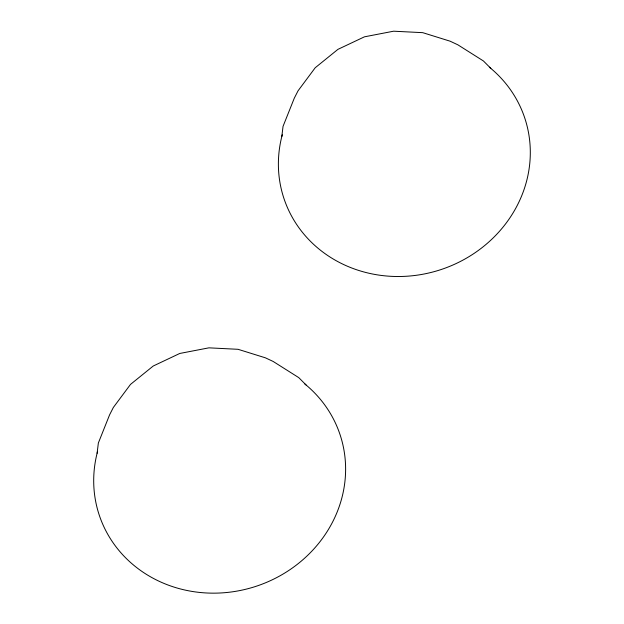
<?xml version="1.0" encoding="UTF-8"?>
<svg xmlns="http://www.w3.org/2000/svg" width="624" height="624" viewBox="0 0 624 624"><rect width="100%" height="100%" fill="white"/><g stroke="black" fill="none" stroke-linecap="round" stroke-linejoin="round"><path stroke-width="0.94" d="M97.102 453.242L98.358 443.001L109.582 414.859L113.357 407.449L130.517 384.392L153.247 366.007L179.759 353.465L208.907 347.841L238.056 349.307L265.434 357.833L273.195 361.475L298.748 377.621L306.134 385.039M281.798 136.594L283.046 126.352L294.271 98.218L298.054 90.808L315.214 67.751L337.935 49.358L364.455 36.824L393.604 31.2L422.744 32.666L450.122 41.192L457.891 44.834L483.436 60.973L490.823 68.398M304.684 383.846A126.945 117.195 -18.9 0 1 325.221 534.479A126.945 117.195 -18.9 0 1 169.104 585.413A126.945 117.195 -18.9 0 1 97.578 451.417M489.38 67.197A126.945 117.195 -18.9 0 1 509.917 217.831A126.945 117.195 -18.9 0 1 353.8 268.765A126.945 117.195 -18.9 0 1 282.266 134.768"/></g></svg>
